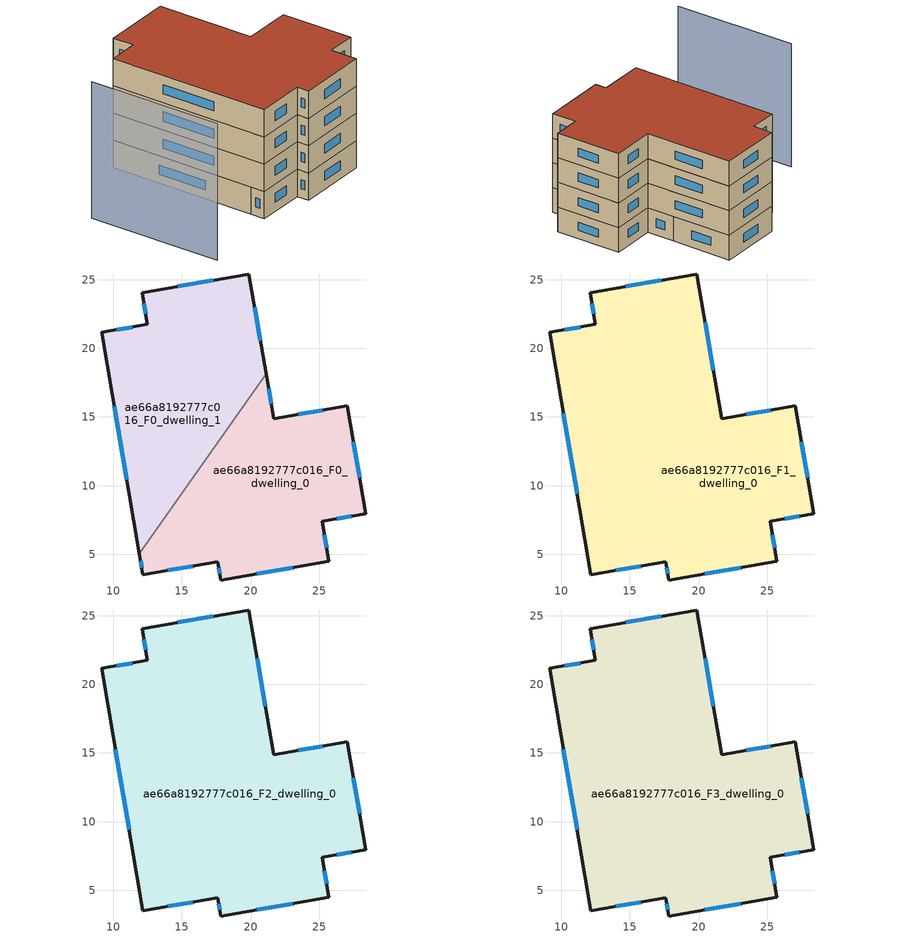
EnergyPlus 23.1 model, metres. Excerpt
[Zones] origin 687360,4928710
ae66a8192777c016_F0_dwelling_0
 floor ground (EU_floor_Construction): 27.03,15.81 28.39,7.96 25.2,7.41 25.7,4.49 17.84,3.13 17.61,4.45 12.16,3.51 11.9,5.05 21.12,18.13 21.68,14.88 z0
 wall outside (EU_wall_Construction): 11.9,5.05 12.16,3.51 17.61,4.45 17.84,3.13 25.7,4.49 25.2,7.41 28.39,7.96 27.03,15.81 21.68,14.88 21.12,18.13 z0:3
 wall to ae66a8192777c016_F0_dwelling_1 (EU_wall_Construction): 21.12,18.13 11.9,5.05 z0:3
 window (EU_Window_Construction): 26.26,7.59 27.33,7.77 / 25.53,5.46 25.37,6.43 / 20.46,3.58 23.08,4.04 / 17.69,4.01 17.76,3.57 / 13.98,3.82 15.79,4.14 / 11.98,4.54 12.07,4.02 / 21.49,15.96 21.31,17.05 / 25.25,15.5 23.46,15.19 / 27.94,10.57 27.48,13.19 z1:2
ae66a8192777c016_F0_dwelling_1
 floor ground (EU_floor_Construction): 19.87,25.41 21.12,18.13 11.9,5.05 9.15,21.16 12.49,21.74 12.09,24.06 z0
 wall outside (EU_wall_Construction): 21.12,18.13 19.87,25.41 12.09,24.06 12.49,21.74 9.15,21.16 11.9,5.05 z0:3
 window (EU_Window_Construction): 10.07,15.79 10.98,10.42 / 11.38,21.54 10.26,21.35 / 12.22,23.28 12.36,22.51 / 17.28,24.96 14.68,24.51 / 20.7,20.56 20.29,22.98 z1:2
ae66a8192777c016_F1_dwelling_0
 floor to ae66a8192777c016_F0_dwelling_0 (EU_floor_Construction): 27.03,15.81 28.39,7.96 25.2,7.41 25.7,4.49 17.84,3.13 17.61,4.45 12.16,3.51 11.9,5.05 21.12,18.13 21.68,14.88 z3
 floor to ae66a8192777c016_F0_dwelling_1 (EU_floor_Construction): 19.87,25.41 21.12,18.13 11.9,5.05 9.15,21.16 12.49,21.74 12.09,24.06 z3
 wall outside (EU_wall_Construction): 27.03,15.81 21.68,14.88 19.87,25.41 12.09,24.06 12.49,21.74 9.15,21.16 12.16,3.51 17.61,4.45 17.84,3.13 25.7,4.49 25.2,7.41 28.39,7.96 27.03,15.81 z3:6
 window (EU_Window_Construction): 25.25,15.5 23.46,15.19 / 27.94,10.57 27.48,13.19 / 26.26,7.59 27.33,7.77 / 25.53,5.46 25.37,6.43 / 20.46,3.58 23.08,4.04 / 17.69,4.01 17.76,3.57 / 13.98,3.82 15.79,4.14 / 10.15,15.28 11.16,9.39 / 11.38,21.54 10.26,21.35 / 12.22,23.28 12.36,22.51 / 17.28,24.96 14.68,24.51 / 21.08,18.39 20.47,21.9 z4:5
ae66a8192777c016_F2_dwelling_0
 floor to ae66a8192777c016_F1_dwelling_0 (EU_floor_Construction): 19.87,25.41 21.68,14.88 27.03,15.81 28.39,7.96 25.2,7.41 25.7,4.49 17.84,3.13 17.61,4.45 12.16,3.51 9.15,21.16 12.49,21.74 12.09,24.06 z6
 wall outside (EU_wall_Construction): 27.03,15.81 21.68,14.88 19.87,25.41 12.09,24.06 12.49,21.74 9.15,21.16 12.16,3.51 17.61,4.45 17.84,3.13 25.7,4.49 25.2,7.41 28.39,7.96 27.03,15.81 z6:9
 window (EU_Window_Construction): 25.25,15.5 23.46,15.19 / 27.94,10.57 27.48,13.19 / 26.26,7.59 27.33,7.77 / 25.53,5.46 25.37,6.43 / 20.46,3.58 23.08,4.04 / 17.69,4.01 17.76,3.57 / 13.98,3.82 15.79,4.14 / 10.15,15.28 11.16,9.39 / 11.38,21.54 10.26,21.35 / 12.22,23.28 12.36,22.51 / 17.28,24.96 14.68,24.51 / 21.08,18.39 20.47,21.9 z7:8
ae66a8192777c016_F3_dwelling_0
 floor to ae66a8192777c016_F2_dwelling_0 (EU_floor_Construction): 19.87,25.41 21.68,14.88 27.03,15.81 28.39,7.96 25.2,7.41 25.7,4.49 17.84,3.13 17.61,4.45 12.16,3.51 9.15,21.16 12.49,21.74 12.09,24.06 z9
 wall outside (EU_wall_Construction): 27.03,15.81 21.68,14.88 19.87,25.41 12.09,24.06 12.49,21.74 9.15,21.16 12.16,3.51 17.61,4.45 17.84,3.13 25.7,4.49 25.2,7.41 28.39,7.96 27.03,15.81 z9:12
 window (EU_Window_Construction): 25.25,15.5 23.46,15.19 / 27.94,10.57 27.48,13.19 / 26.26,7.59 27.33,7.77 / 25.53,5.46 25.37,6.43 / 20.46,3.58 23.08,4.04 / 17.69,4.01 17.76,3.57 / 13.98,3.82 15.79,4.14 / 10.15,15.28 11.16,9.39 / 11.38,21.54 10.26,21.35 / 12.22,23.28 12.36,22.51 / 17.28,24.96 14.68,24.51 / 21.08,18.39 20.47,21.9 z10:11
 roof outside (EU_roof_Construction): 25.7,4.49 25.2,7.41 28.39,7.96 27.03,15.81 21.68,14.88 19.87,25.41 12.09,24.06 12.49,21.74 9.15,21.16 12.16,3.51 17.61,4.45 17.84,3.13 z12
shading: 0.49,15.41 3.09,0.88 z0:15
[Building]
EU S2 Campaign: North Axis=0; Terrain=City; Solar Distribution=FullExterior
[Site:Location]
Bologna: Latitude=44.5; Longitude=11.25; Time Zone=1; Elevation=37
[SizingPeriod:WeatherFileDays]
AnnualSizingPeriod: Begin Month=1; Begin Day of Month=1; End Month=12; End Day of Month=31; Day of Week for Start Day=Monday; Use Weather File Daylight Saving Period=No; Use Weather File Rain and Snow Indicators=No
[MATERIAL]
EU_InternalMass_Material: Roughness=MediumRough; Thickness=0.1; Conductivity=1; Density=1800; Specific Heat=900; Thermal Absorptance=0.9; Solar Absorptance=0.7; Visible Absorptance=0.7
[MATERIAL:NOMASS] Roughness=MediumRough; Thermal Absorptance=0.9; Solar Absorptance=0.7; Visible Absorptance=0.7
Name | Thermal Resistance
EU_wall_NoMass | 0.937881
EU_roof_NoMass | 0.548572
EU_floor_NoMass | 0.71348
[WINDOWMATERIAL:SIMPLEGLAZINGSYSTEM]
EU_Window_SimpleGlazing: UFactor=4.25633; Solar Heat Gain Coefficient=0.85; Visible Transmittance=0.85
[CONSTRUCTION]
EU_wall_Construction: EU_wall_NoMass
EU_roof_Construction: EU_roof_NoMass
EU_floor_Construction: EU_floor_NoMass
EU_InternalMass_Construction: EU_InternalMass_Material
EU_Window_Construction: EU_Window_SimpleGlazing
[ZONE] Type=1; Multiplier=1; Ceiling Height=autocalculate; Floor Area=autocalculate; Part of Total Floor Area=Yes
Name | Volume
ae66a8192777c016_F0_dwelling_0 | 417.678
ae66a8192777c016_F1_dwelling_0; ae66a8192777c016_F2_dwelling_0; ae66a8192777c016_F3_dwelling_0 | 835.329
ae66a8192777c016_F0_dwelling_1 | 417.66
[INTERNALMASS] Construction=EU_InternalMass_Construction
Name | Zone or ZoneList | Surface Area
ae66a8192777c016_F0_dwelling_0_EU_InternalMass | ae66a8192777c016_F0_dwelling_0 | 139.226
ae66a8192777c016_F0_dwelling_1_EU_InternalMass | ae66a8192777c016_F0_dwelling_1 | 139.22
ae66a8192777c016_F1_dwelling_0_EU_InternalMass | ae66a8192777c016_F1_dwelling_0 | 278.443
ae66a8192777c016_F2_dwelling_0_EU_InternalMass | ae66a8192777c016_F2_dwelling_0 | 278.443
ae66a8192777c016_F3_dwelling_0_EU_InternalMass | ae66a8192777c016_F3_dwelling_0 | 278.443
[OTHEREQUIPMENT] Fuel Type=Electricity; Design Level Calculation Method=Watts/Area; Power per Zone Floor Area=1; Fraction Latent=0; Fraction Radiant=0; Fraction Lost=0; Carbon Dioxide Generation Rate=0; EndUse Subcategory=EU_Step8_InternalGains
Name | Zone or ZoneList or Space or SpaceList | Schedule
EU_Step8_InternalGain_ae66a8192777c016_F0_dwelling_0_f000 | ae66a8192777c016_F0_dwelling_0 | EU_Step8_GainSchedule_ae66a8192777c016_F0_dwelling_0_f000
EU_Step8_InternalGain_ae66a8192777c016_F0_dwelling_1_f000 | ae66a8192777c016_F0_dwelling_1 | EU_Step8_GainSchedule_ae66a8192777c016_F0_dwelling_1_f000
EU_Step8_InternalGain_ae66a8192777c016_F1_dwelling_0_f000 | ae66a8192777c016_F1_dwelling_0 | EU_Step8_GainSchedule_ae66a8192777c016_F1_dwelling_0_f000
EU_Step8_InternalGain_ae66a8192777c016_F2_dwelling_0_f000 | ae66a8192777c016_F2_dwelling_0 | EU_Step8_GainSchedule_ae66a8192777c016_F2_dwelling_0_f000
EU_Step8_InternalGain_ae66a8192777c016_F3_dwelling_0_f000 | ae66a8192777c016_F3_dwelling_0 | EU_Step8_GainSchedule_ae66a8192777c016_F3_dwelling_0_f000
[ZONEVENTILATION:DESIGNFLOWRATE] Schedule=EU_AlwaysOn; Design Flow Rate Calculation Method=AirChanges/Hour; Air Changes per Hour=0.687892; Ventilation Type=Natural; Fan Pressure Rise=0; Fan Total Efficiency=1; Constant Term Coefficient=1; Temperature Term Coefficient=0; Velocity Term Coefficient=0; Velocity Squared Term Coefficient=0; Minimum Indoor Temperature=-100; Maximum Indoor Temperature=100; Delta Temperature=-100; Minimum Outdoor Temperature=-100; Maximum Outdoor Temperature=100; Maximum Wind Speed=40
Name | Zone or ZoneList or Space or SpaceList
EU_ConstantAir_ae66a8192777c016_F0_dwelling_0 | ae66a8192777c016_F0_dwelling_0
EU_ConstantAir_ae66a8192777c016_F0_dwelling_1 | ae66a8192777c016_F0_dwelling_1
EU_ConstantAir_ae66a8192777c016_F1_dwelling_0 | ae66a8192777c016_F1_dwelling_0
EU_ConstantAir_ae66a8192777c016_F2_dwelling_0 | ae66a8192777c016_F2_dwelling_0
EU_ConstantAir_ae66a8192777c016_F3_dwelling_0 | ae66a8192777c016_F3_dwelling_0
[HVACTEMPLATE:THERMOSTAT] Constant Heating Setpoint=20; Constant Cooling Setpoint=50
EU_HeatOnly_ae66a8192777c016_F0_dwelling_0; EU_HeatOnly_ae66a8192777c016_F0_dwelling_1; EU_HeatOnly_ae66a8192777c016_F1_dwelling_0; EU_HeatOnly_ae66a8192777c016_F2_dwelling_0; EU_HeatOnly_ae66a8192777c016_F3_dwelling_0
[HVACTEMPLATE:ZONE:IDEALLOADSAIRSYSTEM] System Availability Schedule=EU_AlwaysOn; Maximum Heating Supply Air Temperature=50; Minimum Cooling Supply Air Temperature=13; Maximum Heating Supply Air Humidity Ratio=0.0156; Minimum Cooling Supply Air Humidity Ratio=0.0077; Heating Limit=NoLimit; Cooling Limit=NoLimit; Heating Availability Schedule=EU_AlwaysOn; Cooling Availability Schedule=EU_CoolingOff; Dehumidification Control Type=ConstantSensibleHeatRatio; Cooling Sensible Heat Ratio=0.7; Dehumidification Setpoint=60; Humidification Control Type=None; Humidification Setpoint=30; Outdoor Air Method=None; Outdoor Air Flow Rate per Person=0.00944; Outdoor Air Flow Rate per Zone Floor Area=0; Outdoor Air Flow Rate per Zone=0; Demand Controlled Ventilation Type=None; Outdoor Air Economizer Type=NoEconomizer; Heat Recovery Type=None; Sensible Heat Recovery Effectiveness=0.7; Latent Heat Recovery Effectiveness=0.65
Name | Template Thermostat
ae66a8192777c016_F0_dwelling_0 | EU_HeatOnly_ae66a8192777c016_F0_dwelling_0
ae66a8192777c016_F0_dwelling_1 | EU_HeatOnly_ae66a8192777c016_F0_dwelling_1
ae66a8192777c016_F1_dwelling_0 | EU_HeatOnly_ae66a8192777c016_F1_dwelling_0
ae66a8192777c016_F2_dwelling_0 | EU_HeatOnly_ae66a8192777c016_F2_dwelling_0
ae66a8192777c016_F3_dwelling_0 | EU_HeatOnly_ae66a8192777c016_F3_dwelling_0
[SIZING:ZONE] Zone Cooling Design Supply Air Temperature Input Method=SupplyAirTemperature; Zone Cooling Design Supply Air Temperature=13; Zone Heating Design Supply Air Temperature Input Method=SupplyAirTemperature; Zone Heating Design Supply Air Temperature=50; Zone Cooling Design Supply Air Humidity Ratio=0.008; Zone Heating Design Supply Air Humidity Ratio=0.008; Cooling Design Air Flow Method=DesignDay; Cooling Design Air Flow Rate=0; Cooling Minimum Air Flow per Zone Floor Area=0.000762; Cooling Minimum Air Flow=0; Cooling Minimum Air Flow Fraction=0.2; Heating Design Air Flow Method=DesignDay; Heating Design Air Flow Rate=0; Heating Maximum Air Flow per Zone Floor Area=0.002032; Heating Maximum Air Flow=0.141576; Heating Maximum Air Flow Fraction=0.3; Account for Dedicated Outdoor Air System=No; Dedicated Outdoor Air System Control Strategy=NeutralSupplyAir; Dedicated Outdoor Air Low Setpoint Temperature for Design=autosize; Dedicated Outdoor Air High Setpoint Temperature for Design=autosize; Zone Load Sizing Method=Sensible Load Only No Latent Load; Zone Latent Cooling Design Supply Air Humidity Ratio Input Method=HumidityRatioDifference; Zone Cooling Design Supply Air Humidity Ratio Difference=0.005; Zone Latent Heating Design Supply Air Humidity Ratio Input Method=HumidityRatioDifference; Zone Humidification Design Supply Air Humidity Ratio Difference=0.005
ae66a8192777c016_F0_dwelling_0; ae66a8192777c016_F0_dwelling_1; ae66a8192777c016_F1_dwelling_0; ae66a8192777c016_F2_dwelling_0; ae66a8192777c016_F3_dwelling_0
[SCHEDULE:CONSTANT]
Name | Hourly Value
EU_AlwaysOn | 1
EU_CoolingOff | 0
[SCHEDULE:FILE] Column Number=1; Rows to Skip at Top=0; Number of Hours of Data=8760; Column Separator=Comma; Interpolate to Timestep=No; Minutes per Item=60; Adjust Schedule for Daylight Savings=Yes
Name | File
EU_Step8_GainSchedule_ae66a8192777c016_F0_dwelling_0_f000 | ../../schedules/ae66a8192777c016/ae66a8192777c016_F0_dwelling_0_f000_gain.csv
EU_Step8_GainSchedule_ae66a8192777c016_F0_dwelling_1_f000 | ../../schedules/ae66a8192777c016/ae66a8192777c016_F0_dwelling_1_f000_gain.csv
EU_Step8_GainSchedule_ae66a8192777c016_F1_dwelling_0_f000 | ../../schedules/ae66a8192777c016/ae66a8192777c016_F1_dwelling_0_f000_gain.csv
EU_Step8_GainSchedule_ae66a8192777c016_F2_dwelling_0_f000 | ../../schedules/ae66a8192777c016/ae66a8192777c016_F2_dwelling_0_f000_gain.csv
EU_Step8_GainSchedule_ae66a8192777c016_F3_dwelling_0_f000 | ../../schedules/ae66a8192777c016/ae66a8192777c016_F3_dwelling_0_f000_gain.csv
